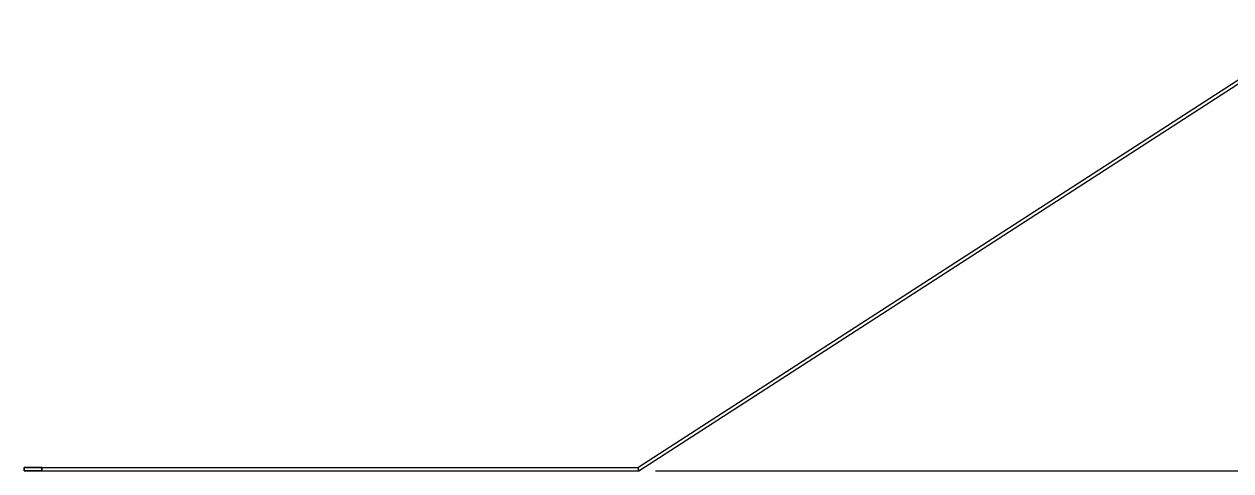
# Model space of a CAD drawing. Header units: inches. Extents: x 21 to 1475, y 21 to 947.
# Drawn here: x 491 to 626.4, y 447.3 to 497.5 of the extents above; entities that cross this region are included whole.
import ezdxf

# ---------------------------------------------------------------- set-up
doc = ezdxf.new("R2010")
doc.units = ezdxf.units.IN
doc.header["$MEASUREMENT"] = 0

msp = doc.modelspace()

# ---------------------------------------------------------------- linework, layer by layer
at = {"layer": 'ANNOTATION'}
msp.add_line((561.85, 447.32), (759.3, 447.32), dxfattribs=at)
at = {"layer": 'OUTLINE'}
for p, q in [((559.9, 447.7), (636.9, 497.49)), ((559.9, 447.7), (636.9, 497.49)), ((560.01, 447.32), (637.01, 497.12)), ((560.01, 447.32), (637.01, 497.12)), ((491.03, 447.7), (491.03, 447.32)), ((493.03, 447.7), (491.03, 447.7)), ((491.03, 447.7), (559.9, 447.7)), ((491.03, 447.32), (491.03, 447.7)), ((491.03, 447.7), (493.03, 447.7)), ((491.03, 447.32), (493.03, 447.32)), ((491.03, 447.32), (560.01, 447.32)), ((493.03, 447.32), (491.03, 447.32)), ((493.03, 447.7), (493.03, 447.32)), ((493.03, 447.32), (493.03, 447.7)), ((493.03, 447.7), (559.9, 447.7)), ((493.03, 447.32), (560.01, 447.32)), ((560.01, 447.32), (559.9, 447.7)), ((559.9, 447.7), (560.01, 447.32))]:
    msp.add_line(p, q, dxfattribs=at)

doc.saveas('drawing.dxf')
